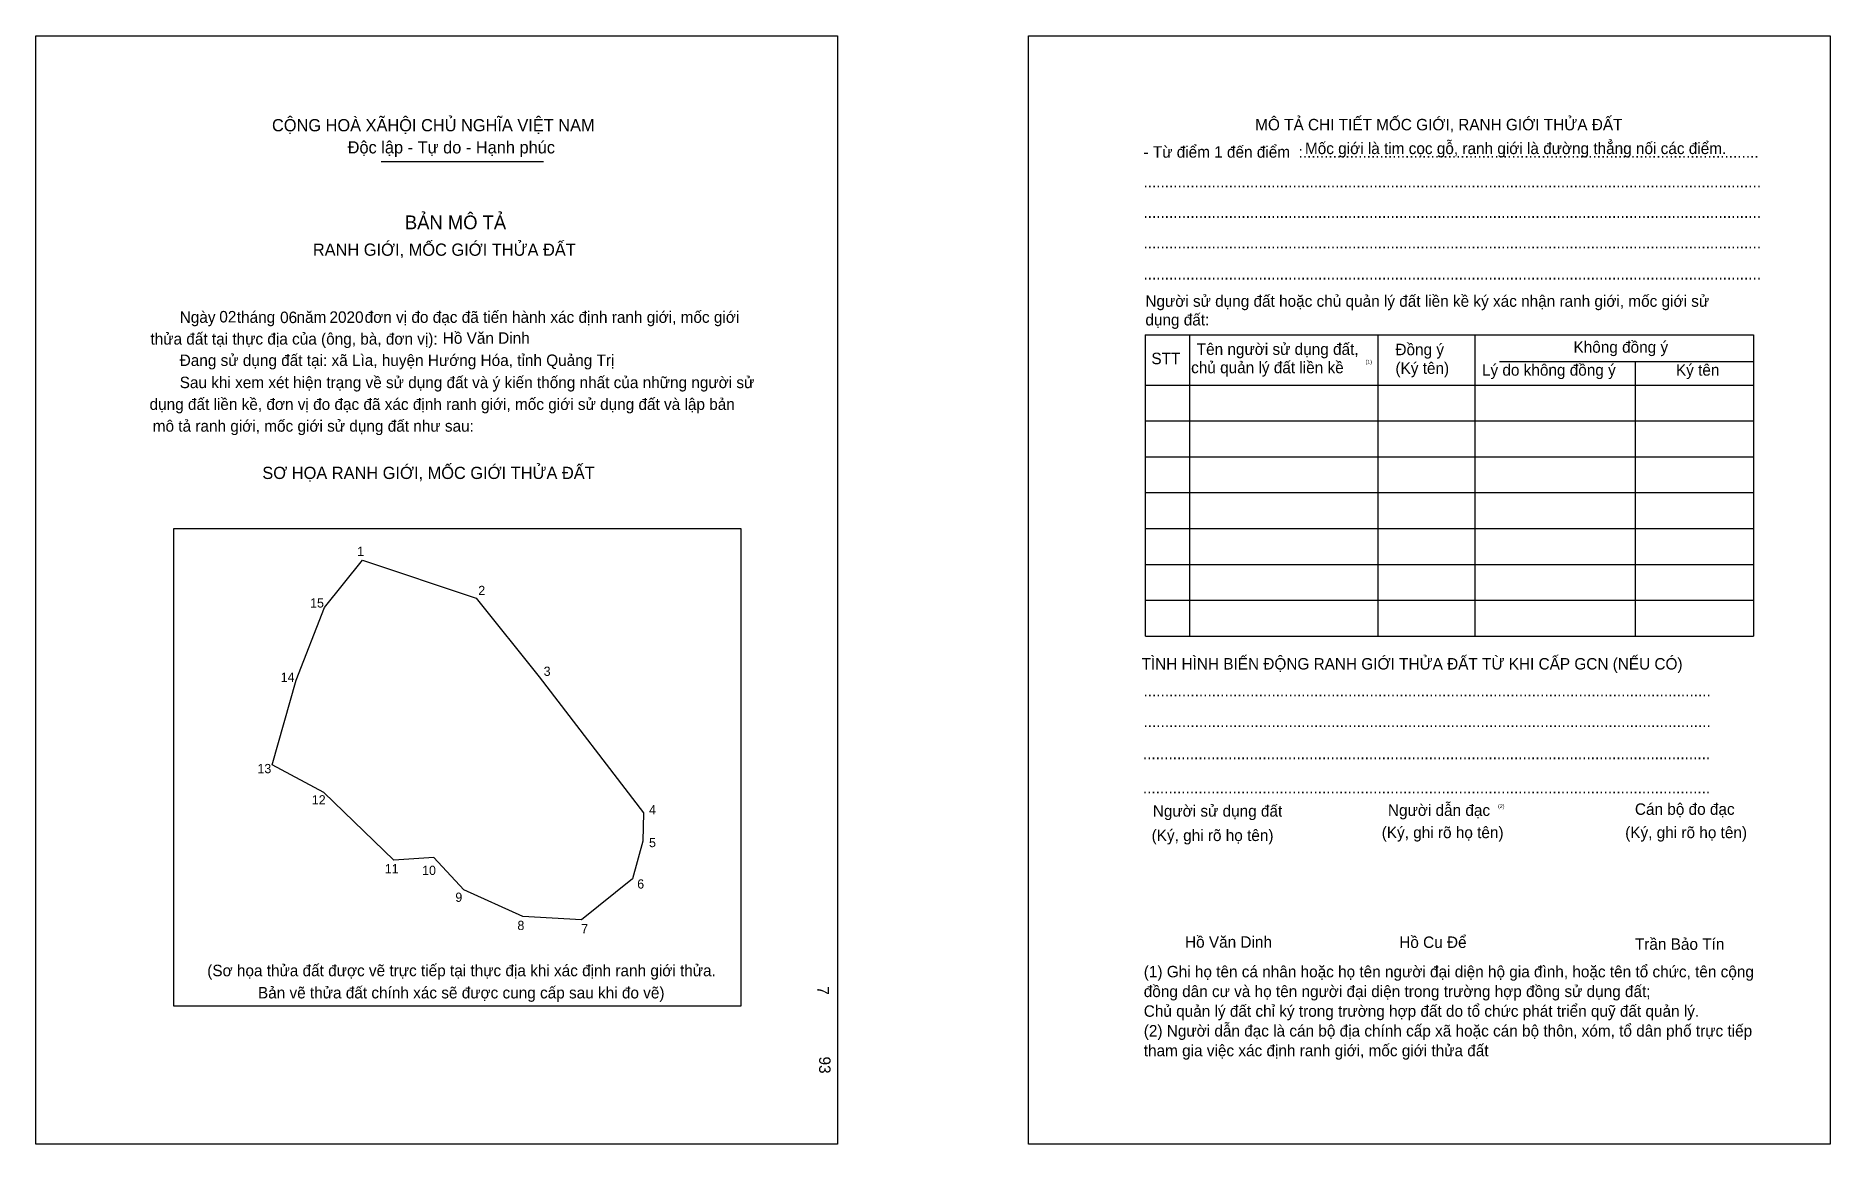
# Model space of a CAD drawing. Extents: x 550314 to 550882, y 1825393 to 1825744.
import ezdxf

# ---------------------------------------------------------------- set-up
doc = ezdxf.new("R2010")
doc.units = 0
for name, color, linetype in [('bmtKhungInTrang1', 7, 'Continuous'), ('bmtKhungInTrang2', 7, 'Continuous'), ('bmtNoiDung', 7, 'Continuous'), ('bmtTemplate', 7, 'Continuous'), ('CanhThua', 7, 'Continuous'), ('SoHieuDinhThua', 7, 'Continuous')]:
    doc.layers.add(name, color=color, linetype=linetype)

msp = doc.modelspace()

# ---------------------------------------------------------------- linework, layer by layer
at = {"layer": 'bmtKhungInTrang1'}
msp.add_lwpolyline([(550313.57, 1825744.13), (550567.46, 1825744.13), (550567.46, 1825392.99), (550313.57, 1825392.99)], close=True, dxfattribs=at)
at = {"layer": 'bmtKhungInTrang2'}
msp.add_lwpolyline([(550628, 1825744.13), (550881.88, 1825744.13), (550881.88, 1825392.99), (550628, 1825392.99)], close=True, dxfattribs=at)
at = {"layer": 'bmtTemplate'}
for p, q in [((550422.98, 1825704.34), (550474.32, 1825704.34)), ((550678.93, 1825649.42), (550678.93, 1825553.96)), ((550738.65, 1825649.42), (550738.65, 1825553.96)), ((550769.38, 1825649.54), (550769.38, 1825553.96)), ((550857.57, 1825649.42), (550857.57, 1825553.96)), ((550777.17, 1825641.01), (550857.57, 1825641.01)), ((550665, 1825633.51), (550857.57, 1825633.51)), ((550665, 1825622.15), (550857.57, 1825622.15)), ((550665, 1825610.78), (550857.57, 1825610.78)), ((550665, 1825599.42), (550857.57, 1825599.42)), ((550665, 1825588.05), (550857.57, 1825588.05)), ((550665, 1825576.69), (550857.57, 1825576.69)), ((550665, 1825565.33), (550857.57, 1825565.33)), ((550665, 1825553.96), (550857.57, 1825553.96))]:
    msp.add_line(p, q, dxfattribs=at)
for points in [[(550664.88, 1825649.42), (550857.57, 1825649.42)], [(550664.88, 1825649.42), (550664.88, 1825553.96)], [(550820.09, 1825640.9), (550820.09, 1825553.96)]]:
    msp.add_lwpolyline(points, dxfattribs=at)
msp.add_lwpolyline([(550357.25, 1825436.72), (550357.25, 1825588.04), (550536.89, 1825588.04), (550536.89, 1825436.72)], close=True, dxfattribs=at)
at = {"layer": 'CanhThua'}
for p, q in [((550405, 1825563), (550417, 1825578)), ((550417, 1825578), (550453, 1825566)), ((550396, 1825540), (550405, 1825563)), ((550453, 1825566), (550473, 1825541)), ((550388.46, 1825513.14), (550396, 1825540)), ((550473, 1825541), (550506, 1825498)), ((550404.79, 1825504.44), (550388.46, 1825513.14)), ((550427, 1825483), (550404.79, 1825504.44)), ((550506, 1825498), (550505.81, 1825488.97)), ((550505.81, 1825488.97), (550502.59, 1825477.02)), ((550439.63, 1825483.82), (550427, 1825483)), ((550449.15, 1825473.59), (550439.63, 1825483.82)), ((550502.59, 1825477.02), (550486.39, 1825464.03)), ((550467.77, 1825465.14), (550449.15, 1825473.59)), ((550486.39, 1825464.03), (550467.77, 1825465.14))]:
    msp.add_line(p, q, dxfattribs=at)

# ---------------------------------------------------------------- texts
at = {"layer": 'bmtNoiDung'}
for s, height, p in [('02', 3.633, (550371.67, 1825653.34)), ('06', 3.633, (550390.93, 1825653.13)), ('2020', 3.633, (550406.56, 1825653.21)), ('Hồ Văn Dinh', 3.6326, (550442.45, 1825646.58)), ('Hồ Văn Dinh', 3.6326, (550677.55, 1825455.22))]:
    msp.add_text(s, height=height, dxfattribs=at).set_placement(p)
for s, height, p in [('7', 3.63, (550561.13, 1825442.97)), ('93', 3.633, (550561.65, 1825420.74))]:
    msp.add_text(s, height=height, rotation=270, dxfattribs=at).set_placement(p)
at = {"layer": 'bmtTemplate'}
for s, height, p in [('CỘNG HOÀ XÃHỘI CHỦ NGHĨA VIỆT NAM', 3.8747, (550388.36, 1825713.89)), ('MÔ TẢ CHI TIẾT MỐC GIỚI, RANH GIỚI THỬA ĐẤT', 3.6312, (550699.78, 1825714.2)), ('Độc lập - Tự do - Hạnh phúc', 3.8747, (550412.32, 1825706.89)), ('- Từ điểm 1 đến điểm  :...........................................................................................................', 3.63119, (550664.39, 1825705.54)), ('Mốc giới là tim cọc gỗ, ranh giới là đường thẳng nối các điểm.', 3.6312, (550715.54, 1825706.68)), ('.................................................................................................................................................', 3.63119, (550664.39, 1825696.13)), ('BẢN MÔ TẢ', 4.359, (550430.46, 1825682.87)), ('.................................................................................................................................................', 3.63119, (550664.39, 1825686.47)), ('RANH GIỚI, MỐC GIỚI THỬA ĐẤT', 3.8747, (550401.31, 1825674.46)), ('.................................................................................................................................................', 3.63119, (550664.39, 1825676.81)), ('.................................................................................................................................................', 3.63119, (550664.39, 1825666.93)), ('Người sử dụng đất hoặc chủ quản lý đất liền kề ký xác nhận ranh giới, mốc giới sử', 3.6312, (550665, 1825658.29)), ('Ngày     tháng     năm         đơn vị đo đạc đã tiến hành xác định ranh giới, mốc giới ', 3.6326, (550359.13, 1825653.21)), ('dụng đất:', 3.631, (550665, 1825652.38)), ('thửa đất tại thực địa của (ông, bà, đơn vị):', 3.6326, (550349.87, 1825646.32)), ('Tên người sử dụng đất,', 3.6312, (550681.27, 1825643.06)), ('Đồng ý', 3.631, (550744.2, 1825642.95)), ('Không đồng ý', 3.6312, (550800.6, 1825643.74)), ('Đang sử dụng đất tại: xã Lìa, huyện Hướng Hóa, tỉnh Quảng Trị', 3.6326, (550359.13, 1825639.54)), ('STT', 3.631, (550666.9, 1825640.11)), ('chủ quản lý đất liền kề', 3.6312, (550679.49, 1825637.25)), ('(1)', 1.211, (550734.72, 1825640.24)), ('Sau khi xem xét hiện trạng về sử dụng đất và ý kiến thống nhất của những người sử ', 3.6326, (550359.13, 1825632.52)), ('(Ký tên)', 3.631, (550744.2, 1825637.04)), ('Lý do không đồng ý', 3.6312, (550771.6, 1825636.47)), ('Ký tên', 3.631, (550833.05, 1825636.47)), ('dụng đất liền kề, đơn vị đo đạc đã xác định ranh giới, mốc giới sử dụng đất và lập bản', 3.6326, (550349.59, 1825625.62)), ('mô tả ranh giới, mốc giới sử dụng đất như sau:', 3.6326, (550350.59, 1825618.72)), ('SƠ HỌA RANH GIỚI, MỐC GIỚI THỬA ĐẤT', 3.8747, (550385.3, 1825603.73)), ('TÌNH HÌNH BIẾN ĐỘNG RANH GIỚI THỬA ĐẤT TỪ KHI CẤP GCN (NẾU CÓ)', 3.6312, (550663.78, 1825543.36)), ('.....................................................................................................................................', 3.63664, (550664.39, 1825534.82)), ('.....................................................................................................................................', 3.63664, (550664.39, 1825525.16)), ('.....................................................................................................................................', 3.63664, (550664.2, 1825514.93)), ('.....................................................................................................................................', 3.63664, (550664.2, 1825504.13)), ('Người sử dụng đất', 3.6312, (550667.35, 1825496.75)), ('Người dẫn đạc', 3.6312, (550741.83, 1825496.98)), ('(2)', 1.211, (550776.7, 1825499.48)), ('Cán bộ đo đạc', 3.6312, (550820.05, 1825497.32)), ('(Ký, ghi rõ họ tên)', 3.6312, (550739.85, 1825489.93)), ('(Ký, ghi rõ họ tên)', 3.6312, (550816.97, 1825489.93)), ('(Ký, ghi rõ họ tên)', 3.6312, (550666.98, 1825489.02)), ('Hồ Cu Để', 3.631, (550745.41, 1825455.15)), ('Trần Bảo Tín', 3.6312, (550820.05, 1825454.56)), ('(Sơ họa thửa đất được vẽ trực tiếp tại thực địa khi xác định ranh giới thửa.', 3.6326, (550367.85, 1825446.18)), ('(1) Ghi họ tên cá nhân hoặc họ tên người đại diện hộ gia đình, hoặc tên tổ chức, tên cộng', 3.6312, (550664.49, 1825445.83)), ('Bản vẽ thửa đất chính xác sẽ được cung cấp sau khi đo vẽ)', 3.6326, (550383.91, 1825439.15)), ('đồng dân cư và họ tên người đại diện trong trường hợp đồng sử dụng đất;', 3.6312, (550664.49, 1825439.58)), ('Chủ quản lý đất chỉ ký trong trường hợp đất do tổ chức phát triển quỹ đất quản lý.', 3.6312, (550664.49, 1825433.33)), ('(2) Người dẫn đạc là cán bộ địa chính cấp xã hoặc cán bộ thôn, xóm, tổ dân phố trực tiếp', 3.6312, (550664.49, 1825427.08)), ('tham gia việc xác định ranh giới, mốc giới thửa đất', 3.6312, (550664.49, 1825420.83))]:
    msp.add_text(s, height=height, dxfattribs=at).set_placement(p)
at = {"layer": 'SoHieuDinhThua'}
for s, height, p in [('1', 2.94, (550415.35, 1825579.35)), ('2', 2.94, (550453.69, 1825566.94)), ('15', 2.939, (550400.43, 1825563)), ('14', 2.939, (550391.12, 1825539.46)), ('3', 2.94, (550474.41, 1825541.34)), ('13', 2.939, (550383.76, 1825510.51)), ('12', 2.939, (550400.98, 1825500.6)), ('4', 2.94, (550507.78, 1825497.45)), ('5', 2.94, (550507.78, 1825487.08)), ('11', 2.939, (550424.08, 1825478.77)), ('10', 2.939, (550435.91, 1825478.26)), ('6', 2.94, (550504.05, 1825473.95)), ('9', 2.94, (550446.44, 1825469.74)), ('8', 2.94, (550466.1, 1825460.82)), ('7', 2.94, (550486.29, 1825459.76))]:
    msp.add_text(s, height=height, dxfattribs=at).set_placement(p)

doc.saveas('drawing.dxf')
